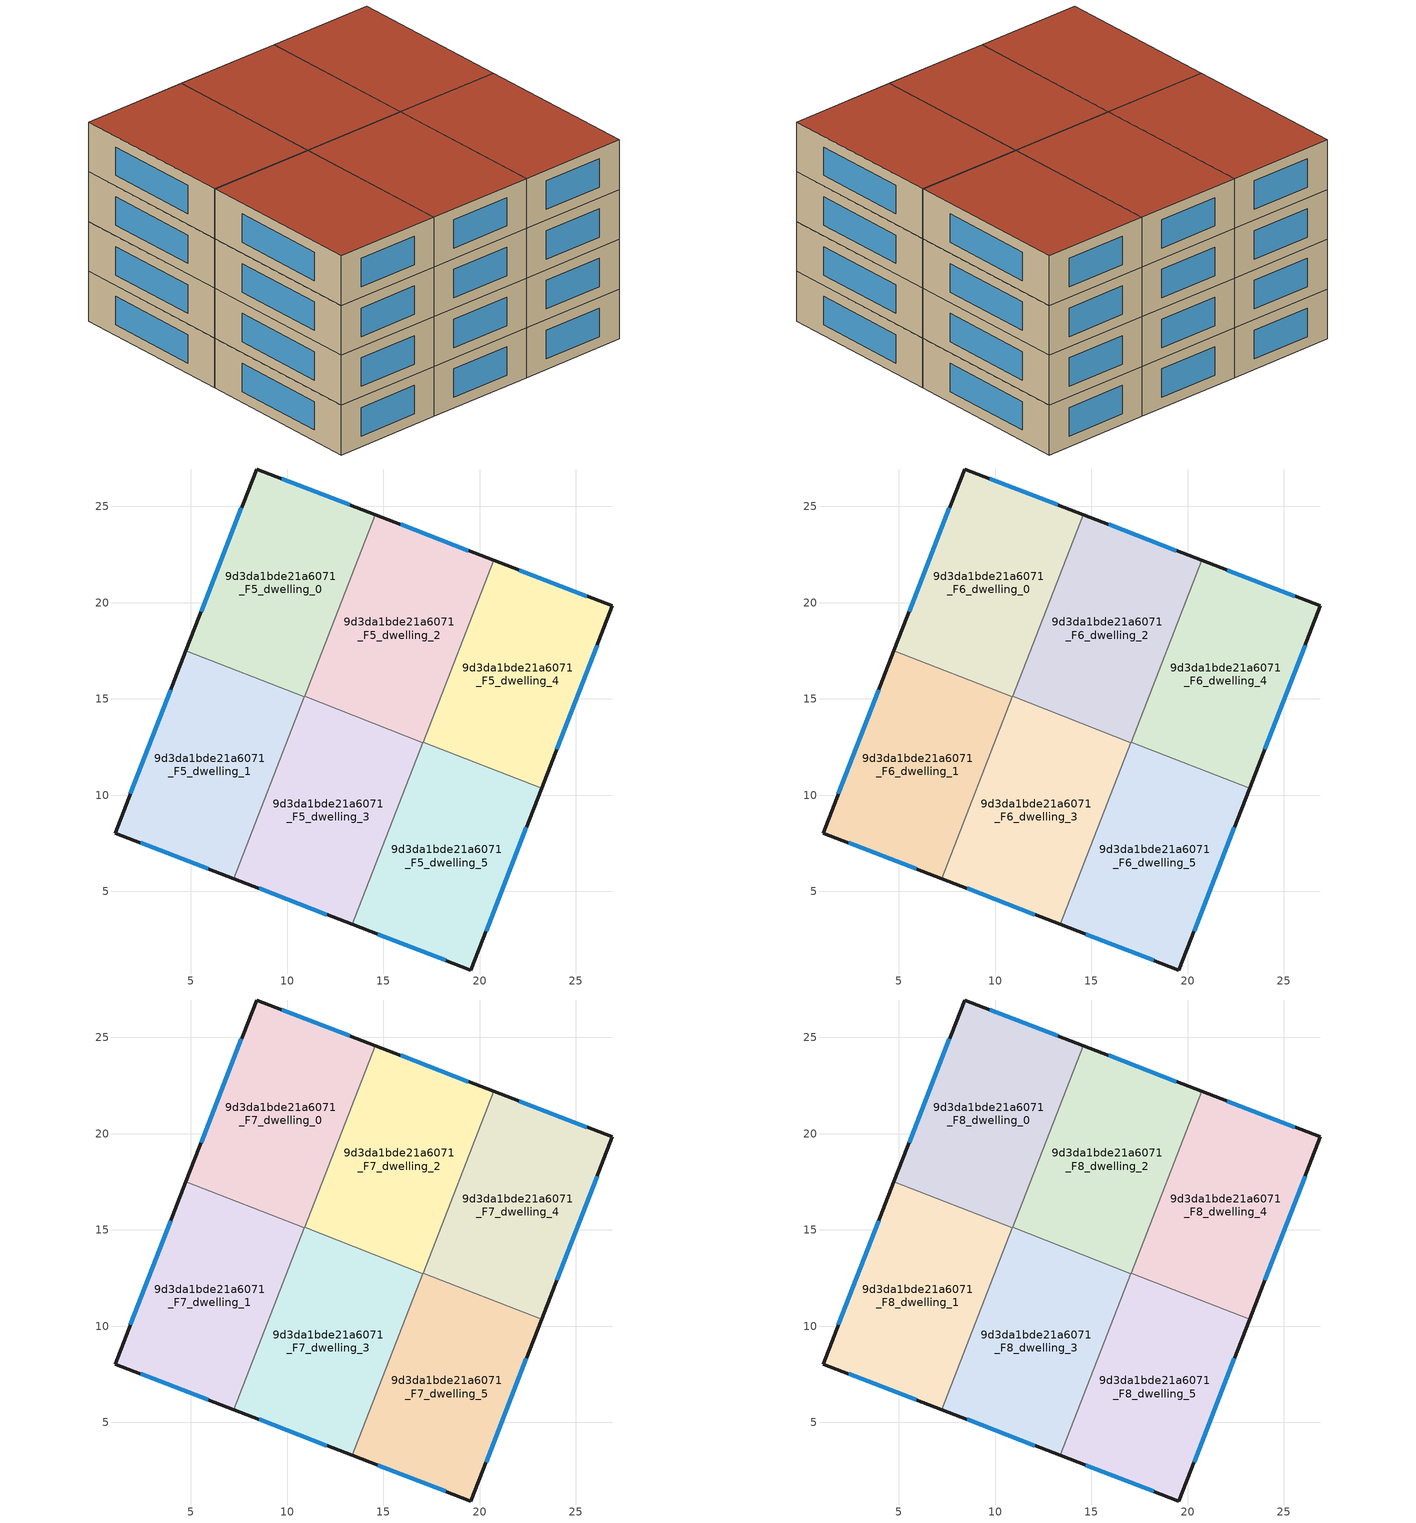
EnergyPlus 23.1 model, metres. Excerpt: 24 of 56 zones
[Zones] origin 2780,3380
9d3da1bde21a6071_F5_dwelling_0
 floor to 9d3da1bde21a6071_F4_dwelling_0 (EU_floor_Construction): 14.58,24.57 10.9,15.11 4.75,17.5 8.42,26.95 z15
 wall outside (EU_wall_Construction): 14.58,24.57 8.42,26.95 4.75,17.5 z15:18
 wall to 9d3da1bde21a6071_F5_dwelling_1 (EU_wall_Construction): 4.75,17.5 10.9,15.11 z15:18
 wall to 9d3da1bde21a6071_F5_dwelling_2 (EU_wall_Construction): 10.91,15.13 14.58,24.57 z15:18
 wall to 9d3da1bde21a6071_F5_dwelling_3 (EU_wall_Construction): 10.9,15.11 10.91,15.13 z15:18
 window (EU_Window_Construction): 7.63,24.92 5.53,19.52 / 13.26,25.08 9.74,26.44 z15.64:17.36
9d3da1bde21a6071_F5_dwelling_1
 floor to 9d3da1bde21a6071_F4_dwelling_1 (EU_floor_Construction): 10.9,15.11 7.23,5.66 1.07,8.04 4.75,17.5 z15
 wall outside (EU_wall_Construction): 4.75,17.5 1.07,8.04 7.23,5.66 z15:18
 wall to 9d3da1bde21a6071_F5_dwelling_3 (EU_wall_Construction): 7.23,5.66 10.9,15.11 z15:18
 window (EU_Window_Construction): 3.96,15.47 1.86,10.06 / 2.39,7.53 5.91,6.17 z15.64:17.36
9d3da1bde21a6071_F5_dwelling_2
 floor to 9d3da1bde21a6071_F4_dwelling_2 (EU_floor_Construction): 20.74,22.2 17.06,12.74 10.91,15.13 14.58,24.57 z15
 wall outside (EU_wall_Construction): 20.74,22.2 14.58,24.57 z15:18
 wall to 9d3da1bde21a6071_F5_dwelling_3 (EU_wall_Construction): 10.91,15.13 17.06,12.74 z15:18
 wall to 9d3da1bde21a6071_F5_dwelling_4 (EU_wall_Construction): 17.07,12.75 20.74,22.2 z15:18
 wall to 9d3da1bde21a6071_F5_dwelling_5 (EU_wall_Construction): 17.06,12.74 17.07,12.75 z15:18
 window (EU_Window_Construction): 19.42,22.71 15.9,24.07 z15.64:17.36
9d3da1bde21a6071_F5_dwelling_3
 floor to 9d3da1bde21a6071_F4_dwelling_3 (EU_floor_Construction): 17.06,12.74 13.39,3.29 7.23,5.66 10.91,15.13 z15
 wall outside (EU_wall_Construction): 7.23,5.66 13.39,3.29 z15:18
 wall to 9d3da1bde21a6071_F5_dwelling_5 (EU_wall_Construction): 13.39,3.29 17.06,12.74 z15:18
 window (EU_Window_Construction): 8.55,5.15 12.07,3.8 z15.64:17.36
9d3da1bde21a6071_F5_dwelling_4
 floor to 9d3da1bde21a6071_F4_dwelling_4 (EU_floor_Construction): 26.9,19.83 23.22,10.37 17.07,12.75 20.74,22.2 z15
 wall outside (EU_wall_Construction): 23.22,10.37 26.9,19.83 20.74,22.2 z15:18
 wall to 9d3da1bde21a6071_F5_dwelling_5 (EU_wall_Construction): 17.07,12.75 23.22,10.37 z15:18
 window (EU_Window_Construction): 24.01,12.39 26.11,17.8 / 25.58,20.34 22.06,21.69 z15.64:17.36
9d3da1bde21a6071_F5_dwelling_5
 floor to 9d3da1bde21a6071_F4_dwelling_5 (EU_floor_Construction): 23.22,10.37 19.55,0.92 13.39,3.29 17.07,12.75 z15
 wall outside (EU_wall_Construction): 13.39,3.29 19.55,0.92 23.22,10.37 z15:18
 window (EU_Window_Construction): 20.34,2.94 22.44,8.34 / 14.71,2.78 18.23,1.43 z15.64:17.36
9d3da1bde21a6071_F6_dwelling_0
 floor to 9d3da1bde21a6071_F5_dwelling_0 (EU_floor_Construction): 14.58,24.57 10.9,15.11 4.75,17.5 8.42,26.95 z18
 wall outside (EU_wall_Construction): 14.58,24.57 8.42,26.95 4.75,17.5 z18:21
 wall to 9d3da1bde21a6071_F6_dwelling_1 (EU_wall_Construction): 4.75,17.5 10.9,15.11 z18:21
 wall to 9d3da1bde21a6071_F6_dwelling_2 (EU_wall_Construction): 10.91,15.13 14.58,24.57 z18:21
 wall to 9d3da1bde21a6071_F6_dwelling_3 (EU_wall_Construction): 10.9,15.11 10.91,15.13 z18:21
 window (EU_Window_Construction): 7.63,24.92 5.53,19.52 / 13.26,25.08 9.74,26.44 z18.64:20.36
9d3da1bde21a6071_F6_dwelling_1
 floor to 9d3da1bde21a6071_F5_dwelling_1 (EU_floor_Construction): 10.9,15.11 7.23,5.66 1.07,8.04 4.75,17.5 z18
 wall outside (EU_wall_Construction): 4.75,17.5 1.07,8.04 7.23,5.66 z18:21
 wall to 9d3da1bde21a6071_F6_dwelling_3 (EU_wall_Construction): 7.23,5.66 10.9,15.11 z18:21
 window (EU_Window_Construction): 3.96,15.47 1.86,10.06 / 2.39,7.53 5.91,6.17 z18.64:20.36
9d3da1bde21a6071_F6_dwelling_2
 floor to 9d3da1bde21a6071_F5_dwelling_2 (EU_floor_Construction): 20.74,22.2 17.06,12.74 10.91,15.13 14.58,24.57 z18
 wall outside (EU_wall_Construction): 20.74,22.2 14.58,24.57 z18:21
 wall to 9d3da1bde21a6071_F6_dwelling_3 (EU_wall_Construction): 10.91,15.13 17.06,12.74 z18:21
 wall to 9d3da1bde21a6071_F6_dwelling_4 (EU_wall_Construction): 17.07,12.75 20.74,22.2 z18:21
 wall to 9d3da1bde21a6071_F6_dwelling_5 (EU_wall_Construction): 17.06,12.74 17.07,12.75 z18:21
 window (EU_Window_Construction): 19.42,22.71 15.9,24.07 z18.64:20.36
9d3da1bde21a6071_F6_dwelling_3
 floor to 9d3da1bde21a6071_F5_dwelling_3 (EU_floor_Construction): 17.06,12.74 13.39,3.29 7.23,5.66 10.91,15.13 z18
 wall outside (EU_wall_Construction): 7.23,5.66 13.39,3.29 z18:21
 wall to 9d3da1bde21a6071_F6_dwelling_5 (EU_wall_Construction): 13.39,3.29 17.06,12.74 z18:21
 window (EU_Window_Construction): 8.55,5.15 12.07,3.8 z18.64:20.36
9d3da1bde21a6071_F6_dwelling_4
 floor to 9d3da1bde21a6071_F5_dwelling_4 (EU_floor_Construction): 26.9,19.83 23.22,10.37 17.07,12.75 20.74,22.2 z18
 wall outside (EU_wall_Construction): 23.22,10.37 26.9,19.83 20.74,22.2 z18:21
 wall to 9d3da1bde21a6071_F6_dwelling_5 (EU_wall_Construction): 17.07,12.75 23.22,10.37 z18:21
 window (EU_Window_Construction): 24.01,12.39 26.11,17.8 / 25.58,20.34 22.06,21.69 z18.64:20.36
9d3da1bde21a6071_F6_dwelling_5
 floor to 9d3da1bde21a6071_F5_dwelling_5 (EU_floor_Construction): 23.22,10.37 19.55,0.92 13.39,3.29 17.07,12.75 z18
 wall outside (EU_wall_Construction): 13.39,3.29 19.55,0.92 23.22,10.37 z18:21
 window (EU_Window_Construction): 20.34,2.94 22.44,8.34 / 14.71,2.78 18.23,1.43 z18.64:20.36
9d3da1bde21a6071_F7_dwelling_0
 floor to 9d3da1bde21a6071_F6_dwelling_0 (EU_floor_Construction): 14.58,24.57 10.9,15.11 4.75,17.5 8.42,26.95 z21
 wall outside (EU_wall_Construction): 14.58,24.57 8.42,26.95 4.75,17.5 z21:24
 wall to 9d3da1bde21a6071_F7_dwelling_1 (EU_wall_Construction): 4.75,17.5 10.9,15.11 z21:24
 wall to 9d3da1bde21a6071_F7_dwelling_2 (EU_wall_Construction): 10.91,15.13 14.58,24.57 z21:24
 wall to 9d3da1bde21a6071_F7_dwelling_3 (EU_wall_Construction): 10.9,15.11 10.91,15.13 z21:24
 window (EU_Window_Construction): 7.63,24.92 5.53,19.52 / 13.26,25.08 9.74,26.44 z21.64:23.36
9d3da1bde21a6071_F7_dwelling_1
 floor to 9d3da1bde21a6071_F6_dwelling_1 (EU_floor_Construction): 10.9,15.11 7.23,5.66 1.07,8.04 4.75,17.5 z21
 wall outside (EU_wall_Construction): 4.75,17.5 1.07,8.04 7.23,5.66 z21:24
 wall to 9d3da1bde21a6071_F7_dwelling_3 (EU_wall_Construction): 7.23,5.66 10.9,15.11 z21:24
 window (EU_Window_Construction): 3.96,15.47 1.86,10.06 / 2.39,7.53 5.91,6.17 z21.64:23.36
9d3da1bde21a6071_F7_dwelling_2
 floor to 9d3da1bde21a6071_F6_dwelling_2 (EU_floor_Construction): 20.74,22.2 17.06,12.74 10.91,15.13 14.58,24.57 z21
 wall outside (EU_wall_Construction): 20.74,22.2 14.58,24.57 z21:24
 wall to 9d3da1bde21a6071_F7_dwelling_3 (EU_wall_Construction): 10.91,15.13 17.06,12.74 z21:24
 wall to 9d3da1bde21a6071_F7_dwelling_4 (EU_wall_Construction): 17.07,12.75 20.74,22.2 z21:24
 wall to 9d3da1bde21a6071_F7_dwelling_5 (EU_wall_Construction): 17.06,12.74 17.07,12.75 z21:24
 window (EU_Window_Construction): 19.42,22.71 15.9,24.07 z21.64:23.36
9d3da1bde21a6071_F7_dwelling_3
 floor to 9d3da1bde21a6071_F6_dwelling_3 (EU_floor_Construction): 17.06,12.74 13.39,3.29 7.23,5.66 10.91,15.13 z21
 wall outside (EU_wall_Construction): 7.23,5.66 13.39,3.29 z21:24
 wall to 9d3da1bde21a6071_F7_dwelling_5 (EU_wall_Construction): 13.39,3.29 17.06,12.74 z21:24
 window (EU_Window_Construction): 8.55,5.15 12.07,3.8 z21.64:23.36
9d3da1bde21a6071_F7_dwelling_4
 floor to 9d3da1bde21a6071_F6_dwelling_4 (EU_floor_Construction): 26.9,19.83 23.22,10.37 17.07,12.75 20.74,22.2 z21
 wall outside (EU_wall_Construction): 23.22,10.37 26.9,19.83 20.74,22.2 z21:24
 wall to 9d3da1bde21a6071_F7_dwelling_5 (EU_wall_Construction): 17.07,12.75 23.22,10.37 z21:24
 window (EU_Window_Construction): 24.01,12.39 26.11,17.8 / 25.58,20.34 22.06,21.69 z21.64:23.36
9d3da1bde21a6071_F7_dwelling_5
 floor to 9d3da1bde21a6071_F6_dwelling_5 (EU_floor_Construction): 23.22,10.37 19.55,0.92 13.39,3.29 17.07,12.75 z21
 wall outside (EU_wall_Construction): 13.39,3.29 19.55,0.92 23.22,10.37 z21:24
 window (EU_Window_Construction): 20.34,2.94 22.44,8.34 / 14.71,2.78 18.23,1.43 z21.64:23.36
9d3da1bde21a6071_F8_dwelling_0
 floor to 9d3da1bde21a6071_F7_dwelling_0 (EU_floor_Construction): 14.58,24.57 10.9,15.11 4.75,17.5 8.42,26.95 z24
 wall outside (EU_wall_Construction): 14.58,24.57 8.42,26.95 4.75,17.5 z24:27
 wall to 9d3da1bde21a6071_F8_dwelling_1 (EU_wall_Construction): 4.75,17.5 10.9,15.11 z24:27
 wall to 9d3da1bde21a6071_F8_dwelling_2 (EU_wall_Construction): 10.91,15.13 14.58,24.57 z24:27
 wall to 9d3da1bde21a6071_F8_dwelling_3 (EU_wall_Construction): 10.9,15.11 10.91,15.13 z24:27
 window (EU_Window_Construction): 7.63,24.92 5.53,19.52 / 13.26,25.08 9.74,26.44 z24.64:26.36
 roof outside (EU_roof_Construction): 10.9,15.11 14.58,24.57 8.42,26.95 4.75,17.5 z27
9d3da1bde21a6071_F8_dwelling_1
 floor to 9d3da1bde21a6071_F7_dwelling_1 (EU_floor_Construction): 10.9,15.11 7.23,5.66 1.07,8.04 4.75,17.5 z24
 wall outside (EU_wall_Construction): 4.75,17.5 1.07,8.04 7.23,5.66 z24:27
 wall to 9d3da1bde21a6071_F8_dwelling_3 (EU_wall_Construction): 7.23,5.66 10.9,15.11 z24:27
 window (EU_Window_Construction): 3.96,15.47 1.86,10.06 / 2.39,7.53 5.91,6.17 z24.64:26.36
 roof outside (EU_roof_Construction): 7.23,5.66 10.9,15.11 4.75,17.5 1.07,8.04 z27
9d3da1bde21a6071_F8_dwelling_2
 floor to 9d3da1bde21a6071_F7_dwelling_2 (EU_floor_Construction): 20.74,22.2 17.06,12.74 10.91,15.13 14.58,24.57 z24
 wall outside (EU_wall_Construction): 20.74,22.2 14.58,24.57 z24:27
 wall to 9d3da1bde21a6071_F8_dwelling_3 (EU_wall_Construction): 10.91,15.13 17.06,12.74 z24:27
 wall to 9d3da1bde21a6071_F8_dwelling_4 (EU_wall_Construction): 17.07,12.75 20.74,22.2 z24:27
 wall to 9d3da1bde21a6071_F8_dwelling_5 (EU_wall_Construction): 17.06,12.74 17.07,12.75 z24:27
 window (EU_Window_Construction): 19.42,22.71 15.9,24.07 z24.64:26.36
 roof outside (EU_roof_Construction): 17.06,12.74 20.74,22.2 14.58,24.57 10.91,15.13 z27
9d3da1bde21a6071_F8_dwelling_3
 floor to 9d3da1bde21a6071_F7_dwelling_3 (EU_floor_Construction): 17.06,12.74 13.39,3.29 7.23,5.66 10.91,15.13 z24
 wall outside (EU_wall_Construction): 7.23,5.66 13.39,3.29 z24:27
 wall to 9d3da1bde21a6071_F8_dwelling_5 (EU_wall_Construction): 13.39,3.29 17.06,12.74 z24:27
 window (EU_Window_Construction): 8.55,5.15 12.07,3.8 z24.64:26.36
 roof outside (EU_roof_Construction): 13.39,3.29 17.06,12.74 10.91,15.13 7.23,5.66 z27
9d3da1bde21a6071_F8_dwelling_4
 floor to 9d3da1bde21a6071_F7_dwelling_4 (EU_floor_Construction): 26.9,19.83 23.22,10.37 17.07,12.75 20.74,22.2 z24
 wall outside (EU_wall_Construction): 23.22,10.37 26.9,19.83 20.74,22.2 z24:27
 wall to 9d3da1bde21a6071_F8_dwelling_5 (EU_wall_Construction): 17.07,12.75 23.22,10.37 z24:27
 window (EU_Window_Construction): 24.01,12.39 26.11,17.8 / 25.58,20.34 22.06,21.69 z24.64:26.36
 roof outside (EU_roof_Construction): 23.22,10.37 26.9,19.83 20.74,22.2 17.07,12.75 z27
9d3da1bde21a6071_F8_dwelling_5
 floor to 9d3da1bde21a6071_F7_dwelling_5 (EU_floor_Construction): 23.22,10.37 19.55,0.92 13.39,3.29 17.07,12.75 z24
 wall outside (EU_wall_Construction): 13.39,3.29 19.55,0.92 23.22,10.37 z24:27
 window (EU_Window_Construction): 20.34,2.94 22.44,8.34 / 14.71,2.78 18.23,1.43 z24.64:26.36
 roof outside (EU_roof_Construction): 19.55,0.92 23.22,10.37 17.07,12.75 13.39,3.29 z27
[Building]
EU S2 Campaign: North Axis=0; Terrain=City; Solar Distribution=FullExterior
[Site:Location]
Yerevan-Zvartnots.Intl.AP: Latitude=40.15; Longitude=44.383; Time Zone=4; Elevation=854
[SizingPeriod:WeatherFileDays]
AnnualSizingPeriod: Begin Month=1; Begin Day of Month=1; End Month=12; End Day of Month=31; Day of Week for Start Day=Monday; Use Weather File Daylight Saving Period=No; Use Weather File Rain and Snow Indicators=No
[MATERIAL]
EU_InternalMass_Material: Roughness=MediumRough; Thickness=0.1; Conductivity=1; Density=1800; Specific Heat=900; Thermal Absorptance=0.9; Solar Absorptance=0.7; Visible Absorptance=0.7
[MATERIAL:NOMASS] Roughness=MediumRough; Thermal Absorptance=0.9; Solar Absorptance=0.7; Visible Absorptance=0.7
Name | Thermal Resistance
EU_wall_NoMass | 1.05043
EU_roof_NoMass | 1.45357
EU_floor_NoMass | 0.478065
[WINDOWMATERIAL:SIMPLEGLAZINGSYSTEM]
EU_Window_SimpleGlazing: UFactor=2.5566; Solar Heat Gain Coefficient=0.75; Visible Transmittance=0.75
[CONSTRUCTION]
EU_wall_Construction: EU_wall_NoMass
EU_roof_Construction: EU_roof_NoMass
EU_floor_Construction: EU_floor_NoMass
EU_Window_Construction: EU_Window_SimpleGlazing
EU_InternalMass_Construction: EU_InternalMass_Material
[ZONE] Type=1; Multiplier=1; Ceiling Height=autocalculate; Floor Area=autocalculate; Part of Total Floor Area=Yes
Name | Volume
9d3da1bde21a6071_F5_dwelling_0; 9d3da1bde21a6071_F6_dwelling_0; 9d3da1bde21a6071_F7_dwelling_0; 9d3da1bde21a6071_F8_dwelling_0 | 200.88
9d3da1bde21a6071_F5_dwelling_1; 9d3da1bde21a6071_F6_dwelling_1; 9d3da1bde21a6071_F7_dwelling_1; 9d3da1bde21a6071_F8_dwelling_1; 9d3da1bde21a6071_F5_dwelling_4; 9d3da1bde21a6071_F6_dwelling_4; 9d3da1bde21a6071_F7_dwelling_4; 9d3da1bde21a6071_F8_dwelling_4 | 200.862
9d3da1bde21a6071_F5_dwelling_2; 9d3da1bde21a6071_F6_dwelling_2; 9d3da1bde21a6071_F7_dwelling_2; 9d3da1bde21a6071_F8_dwelling_2 | 200.859
9d3da1bde21a6071_F5_dwelling_3; 9d3da1bde21a6071_F6_dwelling_3; 9d3da1bde21a6071_F7_dwelling_3; 9d3da1bde21a6071_F8_dwelling_3 | 200.866
9d3da1bde21a6071_F5_dwelling_5; 9d3da1bde21a6071_F6_dwelling_5; 9d3da1bde21a6071_F7_dwelling_5; 9d3da1bde21a6071_F8_dwelling_5 | 200.881
[INTERNALMASS] Construction=EU_InternalMass_Construction
Name | Zone or ZoneList | Surface Area
9d3da1bde21a6071_F5_dwelling_0_EU_InternalMass | 9d3da1bde21a6071_F5_dwelling_0 | 66.9601
9d3da1bde21a6071_F5_dwelling_1_EU_InternalMass | 9d3da1bde21a6071_F5_dwelling_1 | 66.9539
9d3da1bde21a6071_F5_dwelling_2_EU_InternalMass | 9d3da1bde21a6071_F5_dwelling_2 | 66.9539
9d3da1bde21a6071_F5_dwelling_3_EU_InternalMass | 9d3da1bde21a6071_F5_dwelling_3 | 66.9544
9d3da1bde21a6071_F5_dwelling_4_EU_InternalMass | 9d3da1bde21a6071_F5_dwelling_4 | 66.9539
9d3da1bde21a6071_F5_dwelling_5_EU_InternalMass | 9d3da1bde21a6071_F5_dwelling_5 | 66.9601
9d3da1bde21a6071_F6_dwelling_0_EU_InternalMass | 9d3da1bde21a6071_F6_dwelling_0 | 66.9601
9d3da1bde21a6071_F6_dwelling_1_EU_InternalMass | 9d3da1bde21a6071_F6_dwelling_1 | 66.9539
9d3da1bde21a6071_F6_dwelling_2_EU_InternalMass | 9d3da1bde21a6071_F6_dwelling_2 | 66.9539
9d3da1bde21a6071_F6_dwelling_3_EU_InternalMass | 9d3da1bde21a6071_F6_dwelling_3 | 66.9544
9d3da1bde21a6071_F6_dwelling_4_EU_InternalMass | 9d3da1bde21a6071_F6_dwelling_4 | 66.9539
9d3da1bde21a6071_F6_dwelling_5_EU_InternalMass | 9d3da1bde21a6071_F6_dwelling_5 | 66.9601
9d3da1bde21a6071_F7_dwelling_0_EU_InternalMass | 9d3da1bde21a6071_F7_dwelling_0 | 66.9601
9d3da1bde21a6071_F7_dwelling_1_EU_InternalMass | 9d3da1bde21a6071_F7_dwelling_1 | 66.9539
9d3da1bde21a6071_F7_dwelling_2_EU_InternalMass | 9d3da1bde21a6071_F7_dwelling_2 | 66.9539
9d3da1bde21a6071_F7_dwelling_3_EU_InternalMass | 9d3da1bde21a6071_F7_dwelling_3 | 66.9544
9d3da1bde21a6071_F7_dwelling_4_EU_InternalMass | 9d3da1bde21a6071_F7_dwelling_4 | 66.9539
9d3da1bde21a6071_F7_dwelling_5_EU_InternalMass | 9d3da1bde21a6071_F7_dwelling_5 | 66.9601
9d3da1bde21a6071_F8_dwelling_0_EU_InternalMass | 9d3da1bde21a6071_F8_dwelling_0 | 66.9601
9d3da1bde21a6071_F8_dwelling_1_EU_InternalMass | 9d3da1bde21a6071_F8_dwelling_1 | 66.9539
9d3da1bde21a6071_F8_dwelling_2_EU_InternalMass | 9d3da1bde21a6071_F8_dwelling_2 | 66.9539
9d3da1bde21a6071_F8_dwelling_3_EU_InternalMass | 9d3da1bde21a6071_F8_dwelling_3 | 66.9544
9d3da1bde21a6071_F8_dwelling_4_EU_InternalMass | 9d3da1bde21a6071_F8_dwelling_4 | 66.9539
9d3da1bde21a6071_F8_dwelling_5_EU_InternalMass | 9d3da1bde21a6071_F8_dwelling_5 | 66.9601
[OTHEREQUIPMENT] Fuel Type=Electricity; Design Level Calculation Method=Watts/Area; Power per Zone Floor Area=1; Fraction Latent=0; Fraction Radiant=0; Fraction Lost=0; Carbon Dioxide Generation Rate=0; EndUse Subcategory=EU_Step8_InternalGains
Name | Zone or ZoneList or Space or SpaceList | Schedule
EU_Step8_InternalGain_9d3da1bde21a6071_F5_dwelling_0_f000 | 9d3da1bde21a6071_F5_dwelling_0 | EU_Step8_GainSchedule_9d3da1bde21a6071_F5_dwelling_0_f000
EU_Step8_InternalGain_9d3da1bde21a6071_F5_dwelling_1_f000 | 9d3da1bde21a6071_F5_dwelling_1 | EU_Step8_GainSchedule_9d3da1bde21a6071_F5_dwelling_1_f000
EU_Step8_InternalGain_9d3da1bde21a6071_F5_dwelling_2_f000 | 9d3da1bde21a6071_F5_dwelling_2 | EU_Step8_GainSchedule_9d3da1bde21a6071_F5_dwelling_2_f000
EU_Step8_InternalGain_9d3da1bde21a6071_F5_dwelling_3_f000 | 9d3da1bde21a6071_F5_dwelling_3 | EU_Step8_GainSchedule_9d3da1bde21a6071_F5_dwelling_3_f000
EU_Step8_InternalGain_9d3da1bde21a6071_F5_dwelling_4_f000 | 9d3da1bde21a6071_F5_dwelling_4 | EU_Step8_GainSchedule_9d3da1bde21a6071_F5_dwelling_4_f000
EU_Step8_InternalGain_9d3da1bde21a6071_F5_dwelling_5_f000 | 9d3da1bde21a6071_F5_dwelling_5 | EU_Step8_GainSchedule_9d3da1bde21a6071_F5_dwelling_5_f000
EU_Step8_InternalGain_9d3da1bde21a6071_F6_dwelling_0_f000 | 9d3da1bde21a6071_F6_dwelling_0 | EU_Step8_GainSchedule_9d3da1bde21a6071_F6_dwelling_0_f000
EU_Step8_InternalGain_9d3da1bde21a6071_F6_dwelling_1_f000 | 9d3da1bde21a6071_F6_dwelling_1 | EU_Step8_GainSchedule_9d3da1bde21a6071_F6_dwelling_1_f000
EU_Step8_InternalGain_9d3da1bde21a6071_F6_dwelling_2_f000 | 9d3da1bde21a6071_F6_dwelling_2 | EU_Step8_GainSchedule_9d3da1bde21a6071_F6_dwelling_2_f000
EU_Step8_InternalGain_9d3da1bde21a6071_F6_dwelling_3_f000 | 9d3da1bde21a6071_F6_dwelling_3 | EU_Step8_GainSchedule_9d3da1bde21a6071_F6_dwelling_3_f000
EU_Step8_InternalGain_9d3da1bde21a6071_F6_dwelling_4_f000 | 9d3da1bde21a6071_F6_dwelling_4 | EU_Step8_GainSchedule_9d3da1bde21a6071_F6_dwelling_4_f000
EU_Step8_InternalGain_9d3da1bde21a6071_F6_dwelling_5_f000 | 9d3da1bde21a6071_F6_dwelling_5 | EU_Step8_GainSchedule_9d3da1bde21a6071_F6_dwelling_5_f000
EU_Step8_InternalGain_9d3da1bde21a6071_F7_dwelling_0_f000 | 9d3da1bde21a6071_F7_dwelling_0 | EU_Step8_GainSchedule_9d3da1bde21a6071_F7_dwelling_0_f000
EU_Step8_InternalGain_9d3da1bde21a6071_F7_dwelling_1_f000 | 9d3da1bde21a6071_F7_dwelling_1 | EU_Step8_GainSchedule_9d3da1bde21a6071_F7_dwelling_1_f000
EU_Step8_InternalGain_9d3da1bde21a6071_F7_dwelling_2_f000 | 9d3da1bde21a6071_F7_dwelling_2 | EU_Step8_GainSchedule_9d3da1bde21a6071_F7_dwelling_2_f000
EU_Step8_InternalGain_9d3da1bde21a6071_F7_dwelling_3_f000 | 9d3da1bde21a6071_F7_dwelling_3 | EU_Step8_GainSchedule_9d3da1bde21a6071_F7_dwelling_3_f000
EU_Step8_InternalGain_9d3da1bde21a6071_F7_dwelling_4_f000 | 9d3da1bde21a6071_F7_dwelling_4 | EU_Step8_GainSchedule_9d3da1bde21a6071_F7_dwelling_4_f000
EU_Step8_InternalGain_9d3da1bde21a6071_F7_dwelling_5_f000 | 9d3da1bde21a6071_F7_dwelling_5 | EU_Step8_GainSchedule_9d3da1bde21a6071_F7_dwelling_5_f000
EU_Step8_InternalGain_9d3da1bde21a6071_F8_dwelling_0_f000 | 9d3da1bde21a6071_F8_dwelling_0 | EU_Step8_GainSchedule_9d3da1bde21a6071_F8_dwelling_0_f000
EU_Step8_InternalGain_9d3da1bde21a6071_F8_dwelling_1_f000 | 9d3da1bde21a6071_F8_dwelling_1 | EU_Step8_GainSchedule_9d3da1bde21a6071_F8_dwelling_1_f000
EU_Step8_InternalGain_9d3da1bde21a6071_F8_dwelling_2_f000 | 9d3da1bde21a6071_F8_dwelling_2 | EU_Step8_GainSchedule_9d3da1bde21a6071_F8_dwelling_2_f000
EU_Step8_InternalGain_9d3da1bde21a6071_F8_dwelling_3_f000 | 9d3da1bde21a6071_F8_dwelling_3 | EU_Step8_GainSchedule_9d3da1bde21a6071_F8_dwelling_3_f000
EU_Step8_InternalGain_9d3da1bde21a6071_F8_dwelling_4_f000 | 9d3da1bde21a6071_F8_dwelling_4 | EU_Step8_GainSchedule_9d3da1bde21a6071_F8_dwelling_4_f000
EU_Step8_InternalGain_9d3da1bde21a6071_F8_dwelling_5_f000 | 9d3da1bde21a6071_F8_dwelling_5 | EU_Step8_GainSchedule_9d3da1bde21a6071_F8_dwelling_5_f000
[ZONEVENTILATION:DESIGNFLOWRATE] Schedule=EU_AlwaysOn; Design Flow Rate Calculation Method=AirChanges/Hour; Air Changes per Hour=0.557805; Ventilation Type=Natural; Fan Pressure Rise=0; Fan Total Efficiency=1; Constant Term Coefficient=1; Temperature Term Coefficient=0; Velocity Term Coefficient=0; Velocity Squared Term Coefficient=0; Minimum Indoor Temperature=-100; Maximum Indoor Temperature=100; Delta Temperature=-100; Minimum Outdoor Temperature=-100; Maximum Outdoor Temperature=100; Maximum Wind Speed=40
Name | Zone or ZoneList or Space or SpaceList
EU_ConstantAir_9d3da1bde21a6071_F5_dwelling_0 | 9d3da1bde21a6071_F5_dwelling_0
EU_ConstantAir_9d3da1bde21a6071_F5_dwelling_1 | 9d3da1bde21a6071_F5_dwelling_1
EU_ConstantAir_9d3da1bde21a6071_F5_dwelling_2 | 9d3da1bde21a6071_F5_dwelling_2
EU_ConstantAir_9d3da1bde21a6071_F5_dwelling_3 | 9d3da1bde21a6071_F5_dwelling_3
EU_ConstantAir_9d3da1bde21a6071_F5_dwelling_4 | 9d3da1bde21a6071_F5_dwelling_4
EU_ConstantAir_9d3da1bde21a6071_F5_dwelling_5 | 9d3da1bde21a6071_F5_dwelling_5
EU_ConstantAir_9d3da1bde21a6071_F6_dwelling_0 | 9d3da1bde21a6071_F6_dwelling_0
EU_ConstantAir_9d3da1bde21a6071_F6_dwelling_1 | 9d3da1bde21a6071_F6_dwelling_1
EU_ConstantAir_9d3da1bde21a6071_F6_dwelling_2 | 9d3da1bde21a6071_F6_dwelling_2
EU_ConstantAir_9d3da1bde21a6071_F6_dwelling_3 | 9d3da1bde21a6071_F6_dwelling_3
EU_ConstantAir_9d3da1bde21a6071_F6_dwelling_4 | 9d3da1bde21a6071_F6_dwelling_4
EU_ConstantAir_9d3da1bde21a6071_F6_dwelling_5 | 9d3da1bde21a6071_F6_dwelling_5
EU_ConstantAir_9d3da1bde21a6071_F7_dwelling_0 | 9d3da1bde21a6071_F7_dwelling_0
EU_ConstantAir_9d3da1bde21a6071_F7_dwelling_1 | 9d3da1bde21a6071_F7_dwelling_1
EU_ConstantAir_9d3da1bde21a6071_F7_dwelling_2 | 9d3da1bde21a6071_F7_dwelling_2
EU_ConstantAir_9d3da1bde21a6071_F7_dwelling_3 | 9d3da1bde21a6071_F7_dwelling_3
EU_ConstantAir_9d3da1bde21a6071_F7_dwelling_4 | 9d3da1bde21a6071_F7_dwelling_4
EU_ConstantAir_9d3da1bde21a6071_F7_dwelling_5 | 9d3da1bde21a6071_F7_dwelling_5
EU_ConstantAir_9d3da1bde21a6071_F8_dwelling_0 | 9d3da1bde21a6071_F8_dwelling_0
EU_ConstantAir_9d3da1bde21a6071_F8_dwelling_1 | 9d3da1bde21a6071_F8_dwelling_1
EU_ConstantAir_9d3da1bde21a6071_F8_dwelling_2 | 9d3da1bde21a6071_F8_dwelling_2
EU_ConstantAir_9d3da1bde21a6071_F8_dwelling_3 | 9d3da1bde21a6071_F8_dwelling_3
EU_ConstantAir_9d3da1bde21a6071_F8_dwelling_4 | 9d3da1bde21a6071_F8_dwelling_4
EU_ConstantAir_9d3da1bde21a6071_F8_dwelling_5 | 9d3da1bde21a6071_F8_dwelling_5
[HVACTEMPLATE:THERMOSTAT] Constant Heating Setpoint=20; Constant Cooling Setpoint=50
EU_HeatOnly_9d3da1bde21a6071_F4_dwelling_3; EU_HeatOnly_9d3da1bde21a6071_F4_dwelling_4; EU_HeatOnly_9d3da1bde21a6071_F4_dwelling_5; EU_HeatOnly_9d3da1bde21a6071_F5_dwelling_0; EU_HeatOnly_9d3da1bde21a6071_F5_dwelling_1; EU_HeatOnly_9d3da1bde21a6071_F5_dwelling_2; EU_HeatOnly_9d3da1bde21a6071_F5_dwelling_3; EU_HeatOnly_9d3da1bde21a6071_F5_dwelling_4; EU_HeatOnly_9d3da1bde21a6071_F5_dwelling_5; EU_HeatOnly_9d3da1bde21a6071_F6_dwelling_0; EU_HeatOnly_9d3da1bde21a6071_F6_dwelling_1; EU_HeatOnly_9d3da1bde21a6071_F6_dwelling_2; EU_HeatOnly_9d3da1bde21a6071_F6_dwelling_3; EU_HeatOnly_9d3da1bde21a6071_F6_dwelling_4; EU_HeatOnly_9d3da1bde21a6071_F6_dwelling_5; EU_HeatOnly_9d3da1bde21a6071_F7_dwelling_0; EU_HeatOnly_9d3da1bde21a6071_F7_dwelling_1; EU_HeatOnly_9d3da1bde21a6071_F7_dwelling_2; EU_HeatOnly_9d3da1bde21a6071_F7_dwelling_3; EU_HeatOnly_9d3da1bde21a6071_F7_dwelling_4; EU_HeatOnly_9d3da1bde21a6071_F7_dwelling_5; EU_HeatOnly_9d3da1bde21a6071_F8_dwelling_0; EU_HeatOnly_9d3da1bde21a6071_F8_dwelling_1; EU_HeatOnly_9d3da1bde21a6071_F8_dwelling_2; EU_HeatOnly_9d3da1bde21a6071_F8_dwelling_3; EU_HeatOnly_9d3da1bde21a6071_F8_dwelling_4; EU_HeatOnly_9d3da1bde21a6071_F8_dwelling_5
[HVACTEMPLATE:ZONE:IDEALLOADSAIRSYSTEM] System Availability Schedule=EU_AlwaysOn; Maximum Heating Supply Air Temperature=50; Minimum Cooling Supply Air Temperature=13; Maximum Heating Supply Air Humidity Ratio=0.0156; Minimum Cooling Supply Air Humidity Ratio=0.0077; Heating Limit=NoLimit; Cooling Limit=NoLimit; Heating Availability Schedule=EU_AlwaysOn; Cooling Availability Schedule=EU_CoolingOff; Dehumidification Control Type=ConstantSensibleHeatRatio; Cooling Sensible Heat Ratio=0.7; Dehumidification Setpoint=60; Humidification Control Type=None; Humidification Setpoint=30; Outdoor Air Method=None; Outdoor Air Flow Rate per Person=0.00944; Outdoor Air Flow Rate per Zone Floor Area=0; Outdoor Air Flow Rate per Zone=0; Demand Controlled Ventilation Type=None; Outdoor Air Economizer Type=NoEconomizer; Heat Recovery Type=None; Sensible Heat Recovery Effectiveness=0.7; Latent Heat Recovery Effectiveness=0.65
Name | Template Thermostat
9d3da1bde21a6071_F5_dwelling_0 | EU_HeatOnly_9d3da1bde21a6071_F5_dwelling_0
9d3da1bde21a6071_F5_dwelling_1 | EU_HeatOnly_9d3da1bde21a6071_F5_dwelling_1
9d3da1bde21a6071_F5_dwelling_2 | EU_HeatOnly_9d3da1bde21a6071_F5_dwelling_2
9d3da1bde21a6071_F5_dwelling_3 | EU_HeatOnly_9d3da1bde21a6071_F5_dwelling_3
9d3da1bde21a6071_F5_dwelling_4 | EU_HeatOnly_9d3da1bde21a6071_F5_dwelling_4
9d3da1bde21a6071_F5_dwelling_5 | EU_HeatOnly_9d3da1bde21a6071_F5_dwelling_5
9d3da1bde21a6071_F6_dwelling_0 | EU_HeatOnly_9d3da1bde21a6071_F6_dwelling_0
9d3da1bde21a6071_F6_dwelling_1 | EU_HeatOnly_9d3da1bde21a6071_F6_dwelling_1
9d3da1bde21a6071_F6_dwelling_2 | EU_HeatOnly_9d3da1bde21a6071_F6_dwelling_2
9d3da1bde21a6071_F6_dwelling_3 | EU_HeatOnly_9d3da1bde21a6071_F6_dwelling_3
9d3da1bde21a6071_F6_dwelling_4 | EU_HeatOnly_9d3da1bde21a6071_F6_dwelling_4
9d3da1bde21a6071_F6_dwelling_5 | EU_HeatOnly_9d3da1bde21a6071_F6_dwelling_5
9d3da1bde21a6071_F7_dwelling_0 | EU_HeatOnly_9d3da1bde21a6071_F7_dwelling_0
9d3da1bde21a6071_F7_dwelling_1 | EU_HeatOnly_9d3da1bde21a6071_F7_dwelling_1
9d3da1bde21a6071_F7_dwelling_2 | EU_HeatOnly_9d3da1bde21a6071_F7_dwelling_2
9d3da1bde21a6071_F7_dwelling_3 | EU_HeatOnly_9d3da1bde21a6071_F7_dwelling_3
9d3da1bde21a6071_F7_dwelling_4 | EU_HeatOnly_9d3da1bde21a6071_F7_dwelling_4
9d3da1bde21a6071_F7_dwelling_5 | EU_HeatOnly_9d3da1bde21a6071_F7_dwelling_5
9d3da1bde21a6071_F8_dwelling_0 | EU_HeatOnly_9d3da1bde21a6071_F8_dwelling_0
9d3da1bde21a6071_F8_dwelling_1 | EU_HeatOnly_9d3da1bde21a6071_F8_dwelling_1
9d3da1bde21a6071_F8_dwelling_2 | EU_HeatOnly_9d3da1bde21a6071_F8_dwelling_2
9d3da1bde21a6071_F8_dwelling_3 | EU_HeatOnly_9d3da1bde21a6071_F8_dwelling_3
9d3da1bde21a6071_F8_dwelling_4 | EU_HeatOnly_9d3da1bde21a6071_F8_dwelling_4
9d3da1bde21a6071_F8_dwelling_5 | EU_HeatOnly_9d3da1bde21a6071_F8_dwelling_5
[SIZING:ZONE] Zone Cooling Design Supply Air Temperature Input Method=SupplyAirTemperature; Zone Cooling Design Supply Air Temperature=13; Zone Heating Design Supply Air Temperature Input Method=SupplyAirTemperature; Zone Heating Design Supply Air Temperature=50; Zone Cooling Design Supply Air Humidity Ratio=0.008; Zone Heating Design Supply Air Humidity Ratio=0.008; Cooling Design Air Flow Method=DesignDay; Cooling Design Air Flow Rate=0; Cooling Minimum Air Flow per Zone Floor Area=0.000762; Cooling Minimum Air Flow=0; Cooling Minimum Air Flow Fraction=0.2; Heating Design Air Flow Method=DesignDay; Heating Design Air Flow Rate=0; Heating Maximum Air Flow per Zone Floor Area=0.002032; Heating Maximum Air Flow=0.141576; Heating Maximum Air Flow Fraction=0.3; Account for Dedicated Outdoor Air System=No; Dedicated Outdoor Air System Control Strategy=NeutralSupplyAir; Dedicated Outdoor Air Low Setpoint Temperature for Design=autosize; Dedicated Outdoor Air High Setpoint Temperature for Design=autosize; Zone Load Sizing Method=Sensible Load Only No Latent Load; Zone Latent Cooling Design Supply Air Humidity Ratio Input Method=HumidityRatioDifference; Zone Cooling Design Supply Air Humidity Ratio Difference=0.005; Zone Latent Heating Design Supply Air Humidity Ratio Input Method=HumidityRatioDifference; Zone Humidification Design Supply Air Humidity Ratio Difference=0.005
9d3da1bde21a6071_F5_dwelling_0; 9d3da1bde21a6071_F5_dwelling_1; 9d3da1bde21a6071_F5_dwelling_2; 9d3da1bde21a6071_F5_dwelling_3; 9d3da1bde21a6071_F5_dwelling_4; 9d3da1bde21a6071_F5_dwelling_5; 9d3da1bde21a6071_F6_dwelling_0; 9d3da1bde21a6071_F6_dwelling_1; 9d3da1bde21a6071_F6_dwelling_2; 9d3da1bde21a6071_F6_dwelling_3; 9d3da1bde21a6071_F6_dwelling_4; 9d3da1bde21a6071_F6_dwelling_5; 9d3da1bde21a6071_F7_dwelling_0; 9d3da1bde21a6071_F7_dwelling_1; 9d3da1bde21a6071_F7_dwelling_2; 9d3da1bde21a6071_F7_dwelling_3; 9d3da1bde21a6071_F7_dwelling_4; 9d3da1bde21a6071_F7_dwelling_5; 9d3da1bde21a6071_F8_dwelling_0; 9d3da1bde21a6071_F8_dwelling_1; 9d3da1bde21a6071_F8_dwelling_2; 9d3da1bde21a6071_F8_dwelling_3; 9d3da1bde21a6071_F8_dwelling_4; 9d3da1bde21a6071_F8_dwelling_5
[SCHEDULE:CONSTANT]
Name | Hourly Value
EU_AlwaysOn | 1
EU_CoolingOff | 0
[SCHEDULE:FILE] Column Number=1; Rows to Skip at Top=0; Number of Hours of Data=8760; Column Separator=Comma; Interpolate to Timestep=No; Minutes per Item=60; Adjust Schedule for Daylight Savings=Yes
Name | File
EU_Step8_GainSchedule_9d3da1bde21a6071_F5_dwelling_0_f000 | ../../schedules/9d3da1bde21a6071/9d3da1bde21a6071_F5_dwelling_0_f000_gain.csv
EU_Step8_GainSchedule_9d3da1bde21a6071_F5_dwelling_1_f000 | ../../schedules/9d3da1bde21a6071/9d3da1bde21a6071_F5_dwelling_1_f000_gain.csv
EU_Step8_GainSchedule_9d3da1bde21a6071_F5_dwelling_2_f000 | ../../schedules/9d3da1bde21a6071/9d3da1bde21a6071_F5_dwelling_2_f000_gain.csv
EU_Step8_GainSchedule_9d3da1bde21a6071_F5_dwelling_3_f000 | ../../schedules/9d3da1bde21a6071/9d3da1bde21a6071_F5_dwelling_3_f000_gain.csv
EU_Step8_GainSchedule_9d3da1bde21a6071_F5_dwelling_4_f000 | ../../schedules/9d3da1bde21a6071/9d3da1bde21a6071_F5_dwelling_4_f000_gain.csv
EU_Step8_GainSchedule_9d3da1bde21a6071_F5_dwelling_5_f000 | ../../schedules/9d3da1bde21a6071/9d3da1bde21a6071_F5_dwelling_5_f000_gain.csv
EU_Step8_GainSchedule_9d3da1bde21a6071_F6_dwelling_0_f000 | ../../schedules/9d3da1bde21a6071/9d3da1bde21a6071_F6_dwelling_0_f000_gain.csv
EU_Step8_GainSchedule_9d3da1bde21a6071_F6_dwelling_1_f000 | ../../schedules/9d3da1bde21a6071/9d3da1bde21a6071_F6_dwelling_1_f000_gain.csv
EU_Step8_GainSchedule_9d3da1bde21a6071_F6_dwelling_2_f000 | ../../schedules/9d3da1bde21a6071/9d3da1bde21a6071_F6_dwelling_2_f000_gain.csv
EU_Step8_GainSchedule_9d3da1bde21a6071_F6_dwelling_3_f000 | ../../schedules/9d3da1bde21a6071/9d3da1bde21a6071_F6_dwelling_3_f000_gain.csv
EU_Step8_GainSchedule_9d3da1bde21a6071_F6_dwelling_4_f000 | ../../schedules/9d3da1bde21a6071/9d3da1bde21a6071_F6_dwelling_4_f000_gain.csv
EU_Step8_GainSchedule_9d3da1bde21a6071_F6_dwelling_5_f000 | ../../schedules/9d3da1bde21a6071/9d3da1bde21a6071_F6_dwelling_5_f000_gain.csv
EU_Step8_GainSchedule_9d3da1bde21a6071_F7_dwelling_0_f000 | ../../schedules/9d3da1bde21a6071/9d3da1bde21a6071_F7_dwelling_0_f000_gain.csv
EU_Step8_GainSchedule_9d3da1bde21a6071_F7_dwelling_1_f000 | ../../schedules/9d3da1bde21a6071/9d3da1bde21a6071_F7_dwelling_1_f000_gain.csv
EU_Step8_GainSchedule_9d3da1bde21a6071_F7_dwelling_2_f000 | ../../schedules/9d3da1bde21a6071/9d3da1bde21a6071_F7_dwelling_2_f000_gain.csv
EU_Step8_GainSchedule_9d3da1bde21a6071_F7_dwelling_3_f000 | ../../schedules/9d3da1bde21a6071/9d3da1bde21a6071_F7_dwelling_3_f000_gain.csv
EU_Step8_GainSchedule_9d3da1bde21a6071_F7_dwelling_4_f000 | ../../schedules/9d3da1bde21a6071/9d3da1bde21a6071_F7_dwelling_4_f000_gain.csv
EU_Step8_GainSchedule_9d3da1bde21a6071_F7_dwelling_5_f000 | ../../schedules/9d3da1bde21a6071/9d3da1bde21a6071_F7_dwelling_5_f000_gain.csv
EU_Step8_GainSchedule_9d3da1bde21a6071_F8_dwelling_0_f000 | ../../schedules/9d3da1bde21a6071/9d3da1bde21a6071_F8_dwelling_0_f000_gain.csv
EU_Step8_GainSchedule_9d3da1bde21a6071_F8_dwelling_1_f000 | ../../schedules/9d3da1bde21a6071/9d3da1bde21a6071_F8_dwelling_1_f000_gain.csv
EU_Step8_GainSchedule_9d3da1bde21a6071_F8_dwelling_2_f000 | ../../schedules/9d3da1bde21a6071/9d3da1bde21a6071_F8_dwelling_2_f000_gain.csv
EU_Step8_GainSchedule_9d3da1bde21a6071_F8_dwelling_3_f000 | ../../schedules/9d3da1bde21a6071/9d3da1bde21a6071_F8_dwelling_3_f000_gain.csv
EU_Step8_GainSchedule_9d3da1bde21a6071_F8_dwelling_4_f000 | ../../schedules/9d3da1bde21a6071/9d3da1bde21a6071_F8_dwelling_4_f000_gain.csv
EU_Step8_GainSchedule_9d3da1bde21a6071_F8_dwelling_5_f000 | ../../schedules/9d3da1bde21a6071/9d3da1bde21a6071_F8_dwelling_5_f000_gain.csv
